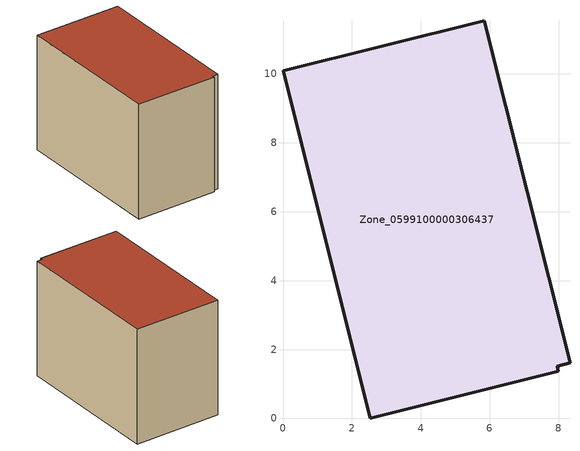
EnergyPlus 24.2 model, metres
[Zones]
Zone_0599100000306437
 floor ground (C_G): 8.33,1.61 7.96,1.51 7.99,1.36 2.53,0 0,10.09 5.85,11.55 z0
 wall outside (C_F): 8.33,1.61 5.85,11.55 0,10.09 2.53,0 7.99,1.36 7.96,1.51 8.33,1.61 z0:7.96
 roof outside (C_R): 7.96,1.51 8.33,1.61 5.85,11.55 0,10.09 2.53,0 7.99,1.36 z7.96
[BUILDING]
Pand.0599100000306437: North Axis=0; Terrain=City; Loads Convergence Tolerance Value=0.04; Temperature Convergence Tolerance Value=0.4; Solar Distribution=FullExterior; Maximum Number of Warmup Days=25; Minimum Number of Warmup Days=1
[Site:Location]
Rotterdam.The.Hague.AP_ZH_NLD Design_Conditions: Latitude=51.96; Longitude=4.45; Time Zone=1; Elevation=-4.5
[SITE:GROUNDTEMPERATURE:BUILDINGSURFACE]
18, 18, 18, 18, 18, 18, 18, 18, 18, 18, 18, 18
[MATERIAL] Thermal Absorptance=0.9; Solar Absorptance=0.7; Visible Absorptance=0.7
Name | Roughness | Thickness | Conductivity | Density | Specific Heat
G.TI.1965-1974 | MediumSmooth | 0.15 | 0.882353 | 540 | 1210
F.TI.1965-1974 | Rough | 0.3 | 0.697674 | 1920 | 840
R.TI.1965-1974 | MediumRough | 0.2 | 0.232558 | 1500 | 1000
[CONSTRUCTION]
C_G: G.TI.1965-1974
C_F: F.TI.1965-1974
C_R: R.TI.1965-1974
[ZONE]
Zone_0599100000306437: Type=1; Multiplier=1; Ceiling Height=Autocalculate; Volume=Autocalculate; Floor Area=autocalculate; Part of Total Floor Area=Yes
[ZONEINFILTRATION:DESIGNFLOWRATE]
Infil_Zone_0599100000306437: Zone or ZoneList or Space or SpaceList=Zone_0599100000306437; Schedule=AlwaysOn; Design Flow Rate Calculation Method=Flow/Area; Flow Rate per Floor Area=0.003; Constant Term Coefficient=1; Temperature Term Coefficient=0; Velocity Term Coefficient=0; Velocity Squared Term Coefficient=0
[HVACTEMPLATE:ZONE:IDEALLOADSAIRSYSTEM]
Zone_0599100000306437: Maximum Heating Supply Air Temperature=50; Minimum Cooling Supply Air Temperature=13; Maximum Heating Supply Air Humidity Ratio=0.0156; Minimum Cooling Supply Air Humidity Ratio=0.0077; Heating Limit=NoLimit; Cooling Limit=NoLimit; Dehumidification Control Type=ConstantSensibleHeatRatio; Cooling Sensible Heat Ratio=0.7; Dehumidification Setpoint=60; Humidification Control Type=None; Humidification Setpoint=30; Outdoor Air Method=None; Outdoor Air Flow Rate per Person=0.00944; Outdoor Air Flow Rate per Zone Floor Area=0; Outdoor Air Flow Rate per Zone=0; Demand Controlled Ventilation Type=None; Outdoor Air Economizer Type=NoEconomizer; Heat Recovery Type=None; Sensible Heat Recovery Effectiveness=0.7; Latent Heat Recovery Effectiveness=0.65
[ZONECONTROL:THERMOSTAT]
ThermostatControl_Zone_0599100000306437: Zone or ZoneList=Zone_0599100000306437; Control Type Schedule=DualSetpointControlType; Control 1=Thermostat_Zone_0599100000306437; Temperature Difference Between Cutout And Setpoint=0
[THERMOSTATSETPOINT:DUALSETPOINT]
Thermostat_Zone_0599100000306437: Heating Setpoint Temperature Schedule=HeatingSetpoint_Zone_0599100000306437; Cooling Setpoint Temperature Schedule=CoolingSetpoint_Zone_0599100000306437
[SCHEDULE:COMPACT]
HeatingSetpoint_Zone_0599100000306437: Through: 12/31, For: AllDays, Until: 24:00, 21
CoolingSetpoint_Zone_0599100000306437: Through: 12/31, For: AllDays, Until: 24:00, 24
DualSetpointControlType: Through: 12/31, For: AllDays, Until: 24:00, 4
AlwaysOn: Through: 12/31, For: AllDays, Until: 24:00, 1
